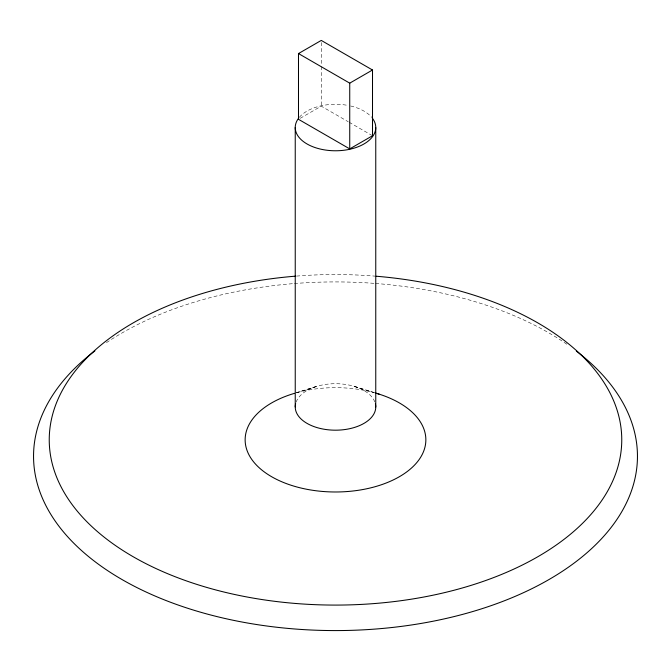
<?xml version="1.0" encoding="UTF-8"?>
<svg xmlns="http://www.w3.org/2000/svg" width="671" height="671" viewBox="0 0 671 671"><rect width="100%" height="100%" fill="white"/><g stroke="black" fill="none" stroke-linecap="round" stroke-linejoin="round"><path stroke-width="0.5" stroke-dasharray="3.35 2.52" d="M300.247 118.297L321.266 106.161L348.232 121.736M296.356 392.753L316.678 386.395M295.609 392.971L315.445 386.79M374.242 392.619L353.231 386.077L374.527 392.72M349.138 122.256L371.608 135.232M321.266 42.508L321.266 65.464M321.266 66.504L321.266 106.161M106.463 342.655A301.95 174.326 0 0 1 293.294 283.632M294.343 283.548A301.95 174.326 0 0 1 374.594 283.388M375.542 283.464A301.95 174.326 0 0 1 567.364 344.584M299.35 117.291A40.26 23.242 0 0 1 348.023 105.439M350.665 105.993A40.26 23.242 0 0 1 371.726 117.383M296.137 402.063A40.26 23.242 0 0 1 335.592 383.703A40.26 23.242 0 0 1 374.896 402.164M296.481 276.091A286.257 165.267 0 0 1 375.173 276.142M297.261 392.56A90.35 52.162 0 0 1 373.63 392.527"/><path stroke-width="1.01" d="M298.494 53.563L321.266 40.419L372.506 70.002L372.506 135.743L349.734 148.895L298.494 119.312L298.494 53.563L349.734 83.154L372.506 70.002M375.24 392.929L379.249 394.179M375.76 127.582L375.76 406.995M349.734 83.154L349.734 148.895M295.24 127.482L295.24 406.894M576.381 351.134A301.95 174.326 0 0 1 538.855 585.12A301.95 174.326 0 0 1 131.835 584.953A301.95 174.326 0 0 1 94.879 350.933M372.313 118.121A40.26 23.242 0 0 1 335.408 150.774A40.26 23.242 0 0 1 298.754 118.029M375.383 403.757A40.26 23.242 0 0 1 335.408 430.186A40.26 23.242 0 0 1 295.643 403.657M376.163 276.226A286.257 165.267 0 0 1 576.213 529.26A286.257 165.267 0 0 1 94.435 528.941A286.257 165.267 0 0 1 295.492 276.167M376.465 393.323A90.35 52.162 0 0 1 405.754 472.619A90.35 52.162 0 0 1 265.322 472.678A90.35 52.162 0 0 1 294.426 393.357"/></g></svg>
